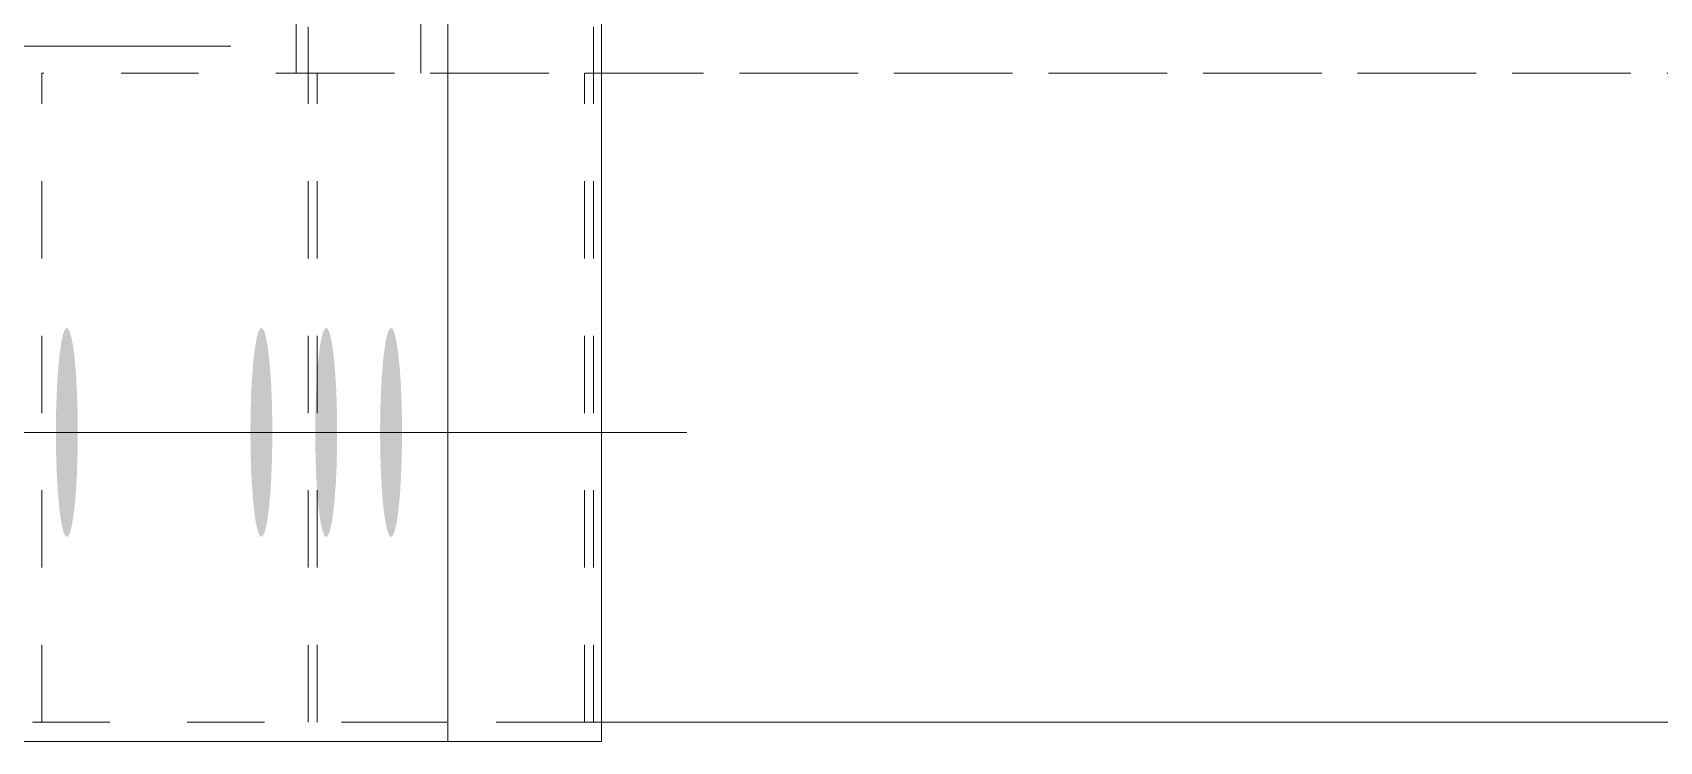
# Model space of a CAD drawing. Header units: millimetres. Extents: x 2 to 825, y 1 to 579.
# Drawn here: x 49.28 to 70.34, y 347.18 to 356.36 of the extents above; entities that cross this region are included whole.
import ezdxf

# ---------------------------------------------------------------- set-up
doc = ezdxf.new("R2010")
doc.units = ezdxf.units.MM
doc.linetypes.add('XKITLINE00', pattern=[0])
doc.linetypes.add('XKITLINE01', pattern=[4, 1, -1, 1, -1])
for name, color, linetype, lineweight in [('Bolt', 3, 'Continuous', 0), ('Dimensions', 7, 'Continuous', 0), ('Part', 2, 'Continuous', 0)]:
    doc.layers.add(name, color=color, linetype=linetype, lineweight=lineweight)

# ---------------------------------------------------------------- blocks, each defined once
blk = doc.blocks.new('*A34')
at = {"layer": 'Bolt'}
for points in [[(49.868, 351.15), (49.868, 351.116), (49.867, 351.083), (49.867, 351.05), (49.867, 351.017), (49.866, 350.985), (49.866, 350.952), (49.865, 350.919), (49.864, 350.887), (49.863, 350.855), (49.863, 350.823), (49.862, 350.791), (49.861, 350.759), (49.859, 350.728), (49.858, 350.697), (49.857, 350.666), (49.856, 350.636), (49.854, 350.606), (49.853, 350.576), (49.851, 350.546), (49.849, 350.517), (49.848, 350.489), (49.846, 350.46), (49.844, 350.433), (49.842, 350.405), (49.84, 350.379), (49.838, 350.352), (49.836, 350.326), (49.833, 350.301), (49.831, 350.276), (49.829, 350.252), (49.826, 350.228), (49.824, 350.205), (49.821, 350.182), (49.819, 350.16), (49.816, 350.139), (49.813, 350.118), (49.81, 350.098), (49.808, 350.079), (49.805, 350.06), (49.802, 350.042), (49.799, 350.025), (49.796, 350.008), (49.793, 349.992), (49.79, 349.977), (49.787, 349.962), (49.783, 349.949), (49.78, 349.935), (49.777, 349.923), (49.774, 349.912), (49.77, 349.901), (49.767, 349.891), (49.764, 349.882), (49.76, 349.873), (49.757, 349.866), (49.754, 349.859), (49.75, 349.853), (49.747, 349.847), (49.743, 349.843), (49.74, 349.839), (49.736, 349.836), (49.733, 349.834), (49.73, 349.833), (49.726, 349.833), (49.723, 349.833), (49.719, 349.834), (49.716, 349.836), (49.712, 349.839), (49.709, 349.843), (49.705, 349.847), (49.702, 349.853), (49.698, 349.859), (49.695, 349.866), (49.692, 349.873), (49.688, 349.882), (49.685, 349.891), (49.682, 349.901), (49.678, 349.912), (49.675, 349.923), (49.672, 349.935), (49.669, 349.949), (49.666, 349.962), (49.662, 349.977), (49.659, 349.992), (49.656, 350.008), (49.653, 350.025), (49.65, 350.042), (49.647, 350.06), (49.645, 350.079), (49.642, 350.098), (49.639, 350.118), (49.636, 350.139), (49.634, 350.16), (49.631, 350.182), (49.628, 350.205), (49.626, 350.228), (49.624, 350.252), (49.621, 350.276), (49.619, 350.301), (49.617, 350.326), (49.614, 350.352), (49.612, 350.379), (49.61, 350.405), (49.608, 350.433), (49.606, 350.46), (49.605, 350.489), (49.603, 350.517), (49.601, 350.546), (49.6, 350.576), (49.598, 350.606), (49.597, 350.636), (49.595, 350.666), (49.594, 350.697), (49.593, 350.728), (49.592, 350.759), (49.591, 350.791), (49.59, 350.823), (49.589, 350.855), (49.588, 350.887), (49.587, 350.919), (49.587, 350.952), (49.586, 350.985), (49.586, 351.017), (49.585, 351.05), (49.585, 351.083), (49.585, 351.116), (49.585, 351.15), (49.584, 351.183), (49.585, 351.216), (49.585, 351.249), (49.585, 351.282), (49.585, 351.315), (49.586, 351.348), (49.586, 351.381), (49.587, 351.414), (49.587, 351.446), (49.588, 351.478), (49.589, 351.511), (49.59, 351.543), (49.591, 351.575), (49.592, 351.606), (49.593, 351.638), (49.594, 351.669), (49.595, 351.699), (49.597, 351.73), (49.598, 351.76), (49.6, 351.79), (49.601, 351.819), (49.603, 351.848), (49.605, 351.877), (49.606, 351.905), (49.608, 351.933), (49.61, 351.96), (49.612, 351.987), (49.614, 352.013), (49.617, 352.039), (49.619, 352.064), (49.621, 352.089), (49.624, 352.114), (49.626, 352.137), (49.628, 352.16), (49.631, 352.183), (49.634, 352.205), (49.636, 352.226), (49.639, 352.247), (49.642, 352.267), (49.645, 352.286), (49.647, 352.305), (49.65, 352.323), (49.653, 352.341), (49.656, 352.357), (49.659, 352.373), (49.662, 352.389), (49.666, 352.403), (49.669, 352.417), (49.672, 352.43), (49.675, 352.442), (49.678, 352.454), (49.682, 352.465), (49.685, 352.475), (49.688, 352.484), (49.692, 352.492), (49.695, 352.5), (49.698, 352.507), (49.702, 352.513), (49.705, 352.518), (49.709, 352.523), (49.712, 352.526), (49.716, 352.529), (49.719, 352.531), (49.723, 352.532), (49.726, 352.533), (49.73, 352.532), (49.733, 352.531), (49.736, 352.529), (49.74, 352.526), (49.743, 352.523), (49.747, 352.518), (49.75, 352.513), (49.754, 352.507), (49.757, 352.5), (49.76, 352.492), (49.764, 352.484), (49.767, 352.475), (49.77, 352.465), (49.774, 352.454), (49.777, 352.442), (49.78, 352.43), (49.783, 352.417), (49.787, 352.403), (49.79, 352.389), (49.793, 352.373), (49.796, 352.357), (49.799, 352.341), (49.802, 352.323), (49.805, 352.305), (49.808, 352.286), (49.81, 352.267), (49.813, 352.247), (49.816, 352.226), (49.819, 352.205), (49.821, 352.183), (49.824, 352.16), (49.826, 352.137), (49.829, 352.114), (49.831, 352.089), (49.833, 352.064), (49.836, 352.039), (49.838, 352.013), (49.84, 351.987), (49.842, 351.96), (49.844, 351.933), (49.846, 351.905), (49.848, 351.877), (49.849, 351.848), (49.851, 351.819), (49.853, 351.79), (49.854, 351.76), (49.856, 351.73), (49.857, 351.699), (49.858, 351.669), (49.859, 351.638), (49.861, 351.606), (49.862, 351.575), (49.863, 351.543), (49.863, 351.511), (49.864, 351.478), (49.865, 351.446), (49.866, 351.414), (49.866, 351.381), (49.867, 351.348), (49.867, 351.315), (49.867, 351.282), (49.868, 351.249), (49.868, 351.216), (49.868, 351.183)], [(52.385, 351.15), (52.385, 351.116), (52.385, 351.083), (52.384, 351.05), (52.384, 351.017), (52.384, 350.985), (52.383, 350.952), (52.382, 350.919), (52.382, 350.887), (52.381, 350.855), (52.38, 350.823), (52.379, 350.791), (52.378, 350.759), (52.377, 350.728), (52.376, 350.697), (52.374, 350.666), (52.373, 350.636), (52.372, 350.606), (52.37, 350.576), (52.368, 350.546), (52.367, 350.517), (52.365, 350.489), (52.363, 350.46), (52.361, 350.433), (52.359, 350.405), (52.357, 350.379), (52.355, 350.352), (52.353, 350.326), (52.351, 350.301), (52.348, 350.276), (52.346, 350.252), (52.344, 350.228), (52.341, 350.205), (52.339, 350.182), (52.336, 350.16), (52.333, 350.139), (52.331, 350.118), (52.328, 350.098), (52.325, 350.079), (52.322, 350.06), (52.319, 350.042), (52.316, 350.025), (52.313, 350.008), (52.31, 349.992), (52.307, 349.977), (52.304, 349.962), (52.301, 349.949), (52.298, 349.935), (52.295, 349.923), (52.291, 349.912), (52.288, 349.901), (52.285, 349.891), (52.281, 349.882), (52.278, 349.873), (52.275, 349.866), (52.271, 349.859), (52.268, 349.853), (52.264, 349.847), (52.261, 349.843), (52.257, 349.839), (52.254, 349.836), (52.25, 349.834), (52.247, 349.833), (52.244, 349.833), (52.24, 349.833), (52.237, 349.834), (52.233, 349.836), (52.23, 349.839), (52.226, 349.843), (52.223, 349.847), (52.219, 349.853), (52.216, 349.859), (52.213, 349.866), (52.209, 349.873), (52.206, 349.882), (52.202, 349.891), (52.199, 349.901), (52.196, 349.912), (52.193, 349.923), (52.189, 349.935), (52.186, 349.949), (52.183, 349.962), (52.18, 349.977), (52.177, 349.992), (52.174, 350.008), (52.171, 350.025), (52.168, 350.042), (52.165, 350.06), (52.162, 350.079), (52.159, 350.098), (52.156, 350.118), (52.154, 350.139), (52.151, 350.16), (52.148, 350.182), (52.146, 350.205), (52.143, 350.228), (52.141, 350.252), (52.139, 350.276), (52.136, 350.301), (52.134, 350.326), (52.132, 350.352), (52.13, 350.379), (52.128, 350.405), (52.126, 350.433), (52.124, 350.46), (52.122, 350.489), (52.12, 350.517), (52.119, 350.546), (52.117, 350.576), (52.116, 350.606), (52.114, 350.636), (52.113, 350.666), (52.111, 350.697), (52.11, 350.728), (52.109, 350.759), (52.108, 350.791), (52.107, 350.823), (52.106, 350.855), (52.105, 350.887), (52.105, 350.919), (52.104, 350.952), (52.103, 350.985), (52.103, 351.017), (52.103, 351.05), (52.102, 351.083), (52.102, 351.116), (52.102, 351.15), (52.102, 351.183), (52.102, 351.216), (52.102, 351.249), (52.102, 351.282), (52.103, 351.315), (52.103, 351.348), (52.103, 351.381), (52.104, 351.414), (52.105, 351.446), (52.105, 351.478), (52.106, 351.511), (52.107, 351.543), (52.108, 351.575), (52.109, 351.606), (52.11, 351.638), (52.111, 351.669), (52.113, 351.699), (52.114, 351.73), (52.116, 351.76), (52.117, 351.79), (52.119, 351.819), (52.12, 351.848), (52.122, 351.877), (52.124, 351.905), (52.126, 351.933), (52.128, 351.96), (52.13, 351.987), (52.132, 352.013), (52.134, 352.039), (52.136, 352.064), (52.139, 352.089), (52.141, 352.114), (52.143, 352.137), (52.146, 352.16), (52.148, 352.183), (52.151, 352.205), (52.154, 352.226), (52.156, 352.247), (52.159, 352.267), (52.162, 352.286), (52.165, 352.305), (52.168, 352.323), (52.171, 352.341), (52.174, 352.357), (52.177, 352.373), (52.18, 352.389), (52.183, 352.403), (52.186, 352.417), (52.189, 352.43), (52.193, 352.442), (52.196, 352.454), (52.199, 352.465), (52.202, 352.475), (52.206, 352.484), (52.209, 352.492), (52.213, 352.5), (52.216, 352.507), (52.219, 352.513), (52.223, 352.518), (52.226, 352.523), (52.23, 352.526), (52.233, 352.529), (52.237, 352.531), (52.24, 352.532), (52.244, 352.533), (52.247, 352.532), (52.25, 352.531), (52.254, 352.529), (52.257, 352.526), (52.261, 352.523), (52.264, 352.518), (52.268, 352.513), (52.271, 352.507), (52.275, 352.5), (52.278, 352.492), (52.281, 352.484), (52.285, 352.475), (52.288, 352.465), (52.291, 352.454), (52.295, 352.442), (52.298, 352.43), (52.301, 352.417), (52.304, 352.403), (52.307, 352.389), (52.31, 352.373), (52.313, 352.357), (52.316, 352.341), (52.319, 352.323), (52.322, 352.305), (52.325, 352.286), (52.328, 352.267), (52.331, 352.247), (52.333, 352.226), (52.336, 352.205), (52.339, 352.183), (52.341, 352.16), (52.344, 352.137), (52.346, 352.114), (52.348, 352.089), (52.351, 352.064), (52.353, 352.039), (52.355, 352.013), (52.357, 351.987), (52.359, 351.96), (52.361, 351.933), (52.363, 351.905), (52.365, 351.877), (52.367, 351.848), (52.368, 351.819), (52.37, 351.79), (52.372, 351.76), (52.373, 351.73), (52.374, 351.699), (52.376, 351.669), (52.377, 351.638), (52.378, 351.606), (52.379, 351.575), (52.38, 351.543), (52.381, 351.511), (52.382, 351.478), (52.382, 351.446), (52.383, 351.414), (52.384, 351.381), (52.384, 351.348), (52.384, 351.315), (52.385, 351.282), (52.385, 351.249), (52.385, 351.216), (52.385, 351.183)], [(53.224, 351.15), (53.224, 351.116), (53.224, 351.083), (53.224, 351.05), (53.223, 351.017), (53.223, 350.985), (53.222, 350.952), (53.222, 350.919), (53.221, 350.887), (53.22, 350.855), (53.219, 350.823), (53.218, 350.791), (53.217, 350.759), (53.216, 350.728), (53.215, 350.697), (53.214, 350.666), (53.212, 350.636), (53.211, 350.606), (53.209, 350.576), (53.208, 350.546), (53.206, 350.517), (53.204, 350.489), (53.202, 350.46), (53.2, 350.433), (53.198, 350.405), (53.196, 350.379), (53.194, 350.352), (53.192, 350.326), (53.19, 350.301), (53.188, 350.276), (53.185, 350.252), (53.183, 350.228), (53.18, 350.205), (53.178, 350.182), (53.175, 350.16), (53.173, 350.139), (53.17, 350.118), (53.167, 350.098), (53.164, 350.079), (53.161, 350.06), (53.158, 350.042), (53.156, 350.025), (53.152, 350.008), (53.149, 349.992), (53.146, 349.977), (53.143, 349.962), (53.14, 349.949), (53.137, 349.935), (53.134, 349.923), (53.13, 349.912), (53.127, 349.901), (53.124, 349.891), (53.12, 349.882), (53.117, 349.873), (53.114, 349.866), (53.11, 349.859), (53.107, 349.853), (53.103, 349.847), (53.1, 349.843), (53.097, 349.839), (53.093, 349.836), (53.09, 349.834), (53.086, 349.833), (53.083, 349.833), (53.079, 349.833), (53.076, 349.834), (53.072, 349.836), (53.069, 349.839), (53.065, 349.843), (53.062, 349.847), (53.058, 349.853), (53.055, 349.859), (53.052, 349.866), (53.048, 349.873), (53.045, 349.882), (53.042, 349.891), (53.038, 349.901), (53.035, 349.912), (53.032, 349.923), (53.029, 349.935), (53.025, 349.949), (53.022, 349.962), (53.019, 349.977), (53.016, 349.992), (53.013, 350.008), (53.01, 350.025), (53.007, 350.042), (53.004, 350.06), (53.001, 350.079), (52.998, 350.098), (52.996, 350.118), (52.993, 350.139), (52.99, 350.16), (52.988, 350.182), (52.985, 350.205), (52.983, 350.228), (52.98, 350.252), (52.978, 350.276), (52.975, 350.301), (52.973, 350.326), (52.971, 350.352), (52.969, 350.379), (52.967, 350.405), (52.965, 350.433), (52.963, 350.46), (52.961, 350.489), (52.959, 350.517), (52.958, 350.546), (52.956, 350.576), (52.955, 350.606), (52.953, 350.636), (52.952, 350.666), (52.951, 350.697), (52.949, 350.728), (52.948, 350.759), (52.947, 350.791), (52.946, 350.823), (52.945, 350.855), (52.945, 350.887), (52.944, 350.919), (52.943, 350.952), (52.943, 350.985), (52.942, 351.017), (52.942, 351.05), (52.941, 351.083), (52.941, 351.116), (52.941, 351.15), (52.941, 351.183), (52.941, 351.216), (52.941, 351.249), (52.941, 351.282), (52.942, 351.315), (52.942, 351.348), (52.943, 351.381), (52.943, 351.414), (52.944, 351.446), (52.945, 351.478), (52.945, 351.511), (52.946, 351.543), (52.947, 351.575), (52.948, 351.606), (52.949, 351.638), (52.951, 351.669), (52.952, 351.699), (52.953, 351.73), (52.955, 351.76), (52.956, 351.79), (52.958, 351.819), (52.959, 351.848), (52.961, 351.877), (52.963, 351.905), (52.965, 351.933), (52.967, 351.96), (52.969, 351.987), (52.971, 352.013), (52.973, 352.039), (52.975, 352.064), (52.978, 352.089), (52.98, 352.114), (52.983, 352.137), (52.985, 352.16), (52.988, 352.183), (52.99, 352.205), (52.993, 352.226), (52.996, 352.247), (52.998, 352.267), (53.001, 352.286), (53.004, 352.305), (53.007, 352.323), (53.01, 352.341), (53.013, 352.357), (53.016, 352.373), (53.019, 352.389), (53.022, 352.403), (53.025, 352.417), (53.029, 352.43), (53.032, 352.442), (53.035, 352.454), (53.038, 352.465), (53.042, 352.475), (53.045, 352.484), (53.048, 352.492), (53.052, 352.5), (53.055, 352.507), (53.058, 352.513), (53.062, 352.518), (53.065, 352.523), (53.069, 352.526), (53.072, 352.529), (53.076, 352.531), (53.079, 352.532), (53.083, 352.533), (53.086, 352.532), (53.09, 352.531), (53.093, 352.529), (53.097, 352.526), (53.1, 352.523), (53.103, 352.518), (53.107, 352.513), (53.11, 352.507), (53.114, 352.5), (53.117, 352.492), (53.12, 352.484), (53.124, 352.475), (53.127, 352.465), (53.13, 352.454), (53.134, 352.442), (53.137, 352.43), (53.14, 352.417), (53.143, 352.403), (53.146, 352.389), (53.149, 352.373), (53.152, 352.357), (53.156, 352.341), (53.158, 352.323), (53.161, 352.305), (53.164, 352.286), (53.167, 352.267), (53.17, 352.247), (53.173, 352.226), (53.175, 352.205), (53.178, 352.183), (53.18, 352.16), (53.183, 352.137), (53.185, 352.114), (53.188, 352.089), (53.19, 352.064), (53.192, 352.039), (53.194, 352.013), (53.196, 351.987), (53.198, 351.96), (53.2, 351.933), (53.202, 351.905), (53.204, 351.877), (53.206, 351.848), (53.208, 351.819), (53.209, 351.79), (53.211, 351.76), (53.212, 351.73), (53.214, 351.699), (53.215, 351.669), (53.216, 351.638), (53.217, 351.606), (53.218, 351.575), (53.219, 351.543), (53.22, 351.511), (53.221, 351.478), (53.222, 351.446), (53.222, 351.414), (53.223, 351.381), (53.223, 351.348), (53.224, 351.315), (53.224, 351.282), (53.224, 351.249), (53.224, 351.216), (53.224, 351.183)], [(54.063, 351.15), (54.063, 351.116), (54.063, 351.083), (54.063, 351.05), (54.062, 351.017), (54.062, 350.985), (54.061, 350.952), (54.061, 350.919), (54.06, 350.887), (54.059, 350.855), (54.058, 350.823), (54.057, 350.791), (54.056, 350.759), (54.055, 350.728), (54.054, 350.697), (54.053, 350.666), (54.051, 350.636), (54.05, 350.606), (54.048, 350.576), (54.047, 350.546), (54.045, 350.517), (54.043, 350.489), (54.041, 350.46), (54.04, 350.433), (54.038, 350.405), (54.036, 350.379), (54.033, 350.352), (54.031, 350.326), (54.029, 350.301), (54.027, 350.276), (54.024, 350.252), (54.022, 350.228), (54.02, 350.205), (54.017, 350.182), (54.014, 350.16), (54.012, 350.139), (54.009, 350.118), (54.006, 350.098), (54.003, 350.079), (54.001, 350.06), (53.998, 350.042), (53.995, 350.025), (53.992, 350.008), (53.989, 349.992), (53.986, 349.977), (53.982, 349.962), (53.979, 349.949), (53.976, 349.935), (53.973, 349.923), (53.97, 349.912), (53.966, 349.901), (53.963, 349.891), (53.96, 349.882), (53.956, 349.873), (53.953, 349.866), (53.949, 349.859), (53.946, 349.853), (53.943, 349.847), (53.939, 349.843), (53.936, 349.839), (53.932, 349.836), (53.929, 349.834), (53.925, 349.833), (53.922, 349.833), (53.918, 349.833), (53.915, 349.834), (53.911, 349.836), (53.908, 349.839), (53.905, 349.843), (53.901, 349.847), (53.898, 349.853), (53.894, 349.859), (53.891, 349.866), (53.887, 349.873), (53.884, 349.882), (53.881, 349.891), (53.877, 349.901), (53.874, 349.912), (53.871, 349.923), (53.868, 349.935), (53.864, 349.949), (53.861, 349.962), (53.858, 349.977), (53.855, 349.992), (53.852, 350.008), (53.849, 350.025), (53.846, 350.042), (53.843, 350.06), (53.84, 350.079), (53.838, 350.098), (53.835, 350.118), (53.832, 350.139), (53.829, 350.16), (53.827, 350.182), (53.824, 350.205), (53.822, 350.228), (53.819, 350.252), (53.817, 350.276), (53.815, 350.301), (53.812, 350.326), (53.81, 350.352), (53.808, 350.379), (53.806, 350.405), (53.804, 350.433), (53.802, 350.46), (53.8, 350.489), (53.799, 350.517), (53.797, 350.546), (53.795, 350.576), (53.794, 350.606), (53.792, 350.636), (53.791, 350.666), (53.79, 350.697), (53.789, 350.728), (53.787, 350.759), (53.786, 350.791), (53.785, 350.823), (53.784, 350.855), (53.784, 350.887), (53.783, 350.919), (53.782, 350.952), (53.782, 350.985), (53.781, 351.017), (53.781, 351.05), (53.781, 351.083), (53.78, 351.116), (53.78, 351.15), (53.78, 351.183), (53.78, 351.216), (53.78, 351.249), (53.781, 351.282), (53.781, 351.315), (53.781, 351.348), (53.782, 351.381), (53.782, 351.414), (53.783, 351.446), (53.784, 351.478), (53.784, 351.511), (53.785, 351.543), (53.786, 351.575), (53.787, 351.606), (53.789, 351.638), (53.79, 351.669), (53.791, 351.699), (53.792, 351.73), (53.794, 351.76), (53.795, 351.79), (53.797, 351.819), (53.799, 351.848), (53.8, 351.877), (53.802, 351.905), (53.804, 351.933), (53.806, 351.96), (53.808, 351.987), (53.81, 352.013), (53.812, 352.039), (53.815, 352.064), (53.817, 352.089), (53.819, 352.114), (53.822, 352.137), (53.824, 352.16), (53.827, 352.183), (53.829, 352.205), (53.832, 352.226), (53.835, 352.247), (53.838, 352.267), (53.84, 352.286), (53.843, 352.305), (53.846, 352.323), (53.849, 352.341), (53.852, 352.357), (53.855, 352.373), (53.858, 352.389), (53.861, 352.403), (53.864, 352.417), (53.868, 352.43), (53.871, 352.442), (53.874, 352.454), (53.877, 352.465), (53.881, 352.475), (53.884, 352.484), (53.887, 352.492), (53.891, 352.5), (53.894, 352.507), (53.898, 352.513), (53.901, 352.518), (53.905, 352.523), (53.908, 352.526), (53.911, 352.529), (53.915, 352.531), (53.918, 352.532), (53.922, 352.533), (53.925, 352.532), (53.929, 352.531), (53.932, 352.529), (53.936, 352.526), (53.939, 352.523), (53.943, 352.518), (53.946, 352.513), (53.949, 352.507), (53.953, 352.5), (53.956, 352.492), (53.96, 352.484), (53.963, 352.475), (53.966, 352.465), (53.97, 352.454), (53.973, 352.442), (53.976, 352.43), (53.979, 352.417), (53.982, 352.403), (53.986, 352.389), (53.989, 352.373), (53.992, 352.357), (53.995, 352.341), (53.998, 352.323), (54.001, 352.305), (54.003, 352.286), (54.006, 352.267), (54.009, 352.247), (54.012, 352.226), (54.014, 352.205), (54.017, 352.183), (54.02, 352.16), (54.022, 352.137), (54.024, 352.114), (54.027, 352.089), (54.029, 352.064), (54.031, 352.039), (54.033, 352.013), (54.036, 351.987), (54.038, 351.96), (54.04, 351.933), (54.041, 351.905), (54.043, 351.877), (54.045, 351.848), (54.047, 351.819), (54.048, 351.79), (54.05, 351.76), (54.051, 351.73), (54.053, 351.699), (54.054, 351.669), (54.055, 351.638), (54.056, 351.606), (54.057, 351.575), (54.058, 351.543), (54.059, 351.511), (54.06, 351.478), (54.061, 351.446), (54.061, 351.414), (54.062, 351.381), (54.062, 351.348), (54.063, 351.315), (54.063, 351.282), (54.063, 351.249), (54.063, 351.216), (54.063, 351.183)]]:
    blk.add_hatch(color=3, dxfattribs=at).paths.add_polyline_path(points, flags=17)
at = {"layer": 'Bolt', "color": 3, "linetype": 'XKITLINE00', "lineweight": 0}
for p, q in [((44.915, 351.183), (51.877, 351.183)), ((45.754, 351.183), (52.716, 351.183)), ((46.593, 351.183), (53.555, 351.183)), ((49.111, 351.183), (56.072, 351.183)), ((49.95, 351.183), (56.911, 351.183)), ((50.789, 351.183), (57.751, 351.183))]:
    blk.add_line(p, q, dxfattribs=at)
blk = doc.blocks.new('*A43')
at = {"layer": 'Part', "color": 7, "linetype": 'XKITLINE01', "lineweight": 0}
for p, q in [((52.849, 347.433), (52.849, 364.933)), ((56.54, 347.433), (56.54, 364.933)), ((52.965, 347.433), (52.965, 355.833)), ((52.965, 355.833), (252.138, 355.833)), ((56.424, 347.433), (56.424, 355.833)), ((56.645, 347.433), (52.849, 347.433))]:
    blk.add_line(p, q, dxfattribs=at)
at = {"layer": 'Part', "color": 2, "linetype": 'XKITLINE00', "lineweight": 0}
blk.add_line((252.138, 347.433), (56.645, 347.433), dxfattribs=at)
blk = doc.blocks.new('*A46')
at = {"layer": 'Part', "color": 7, "linetype": 'XKITLINE01', "lineweight": 0}
for p, q in [((52.695, 356.533), (52.695, 355.833)), ((54.309, 355.833), (54.309, 356.533)), ((195.43, 355.833), (49.404, 355.833)), ((49.404, 347.433), (49.404, 355.833)), ((49.282, 347.433), (195.67, 347.433))]:
    blk.add_line(p, q, dxfattribs=at)
blk = doc.blocks.new('*A47')
at = {"layer": 'Part', "color": 2, "linetype": 'XKITLINE00', "lineweight": 0}
for p, q in [((54.656, 347.183), (54.656, 365.183)), ((56.645, 347.183), (56.645, 365.183)), ((56.645, 347.183), (47.104, 347.183))]:
    blk.add_line(p, q, dxfattribs=at)
blk = doc.blocks.new('*A144')
at = {"layer": 'Dimensions', "color": 7, "linetype": 'XKITLINE00', "lineweight": 0}
blk.add_line((51.849, 356.183), (29.999, 356.183), dxfattribs=at)
blk = doc.blocks.new('*A145')
at = {"layer": 'Dimensions', "color": 7, "linetype": 'XKITLINE00', "lineweight": 0}
blk.add_line((51.849, 356.183), (30.449, 356.183), dxfattribs=at)

msp = doc.modelspace()

# ---------------------------------------------------------------- block references
at = {"lineweight": 0}
for name in ['*A47', '*A46', '*A34', '*A145', '*A144']:
    msp.add_blockref(name, (0, 0), dxfattribs=at)
at = {"layer": 'Part', "lineweight": 0}
msp.add_blockref('*A43', (0, 0), dxfattribs=at)

doc.saveas('drawing.dxf')
